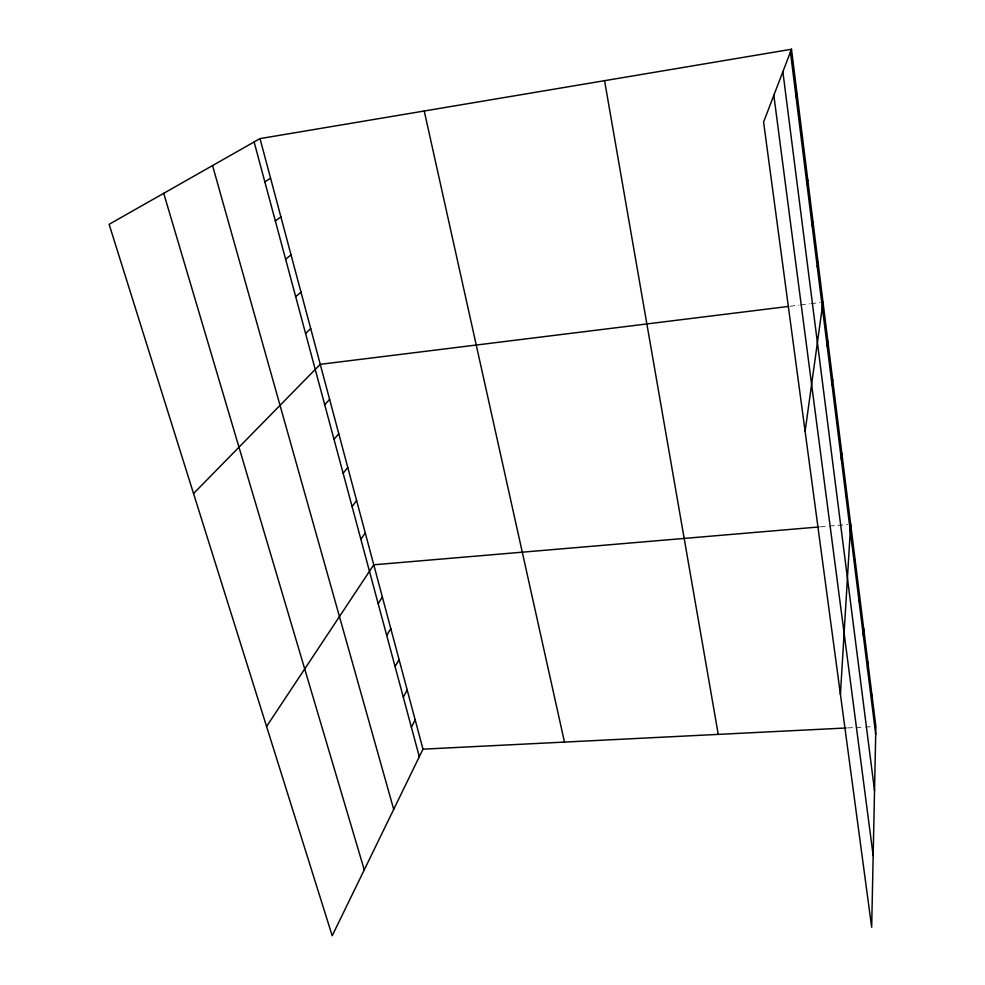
<?xml version="1.0" encoding="UTF-8"?>
<svg xmlns="http://www.w3.org/2000/svg" width="985" height="985" viewBox="0 0 985 985"><rect width="100%" height="100%" fill="white"/><g stroke="black" fill="none" stroke-linecap="round" stroke-linejoin="round"><path stroke-width="0.74" stroke-dasharray="4.92 3.69" d="M789.97 306.249L798.983 305.128M800.485 304.944L809.485 303.836M810.987 303.651L820 302.53M820.296 526.852L827.892 526.212M829.407 526.088L847.642 524.537M847.568 727.915L863.956 727.102M865.446 727.029L872.895 726.647"/><path stroke-width="1.48" d="M871.676 702.28L871.885 694.474M867.576 669.406L867.81 661.797M863.377 635.854L863.66 628.467M859.105 601.613L859.425 594.447M854.734 566.658L855.091 559.726M840.414 694.4L850.683 524.279M845.856 495.603L846.3 489.151M841.35 459.49L841.843 453.309M836.733 422.614L837.275 416.704M832.029 384.963L832.62 379.336M827.228 346.486L827.868 341.155M805.102 431.344L823.004 302.161M817.291 266.997L818.042 262.305M812.157 225.922L812.97 221.576M806.912 183.912L807.786 179.947M801.544 140.953L802.479 137.358M796.052 97.01L797.05 93.809M791.497 49.25L763.584 122.041L871.676 927.242L875.874 726.499L791.497 49.25L260.003 138.614L109.126 224.321L332.204 935.75L422.984 749.166L260.003 138.614M411.385 727.238L415.153 719.85M403.321 697.208L407.187 689.98M395.096 666.611L399.06 659.568M386.711 635.436L390.786 628.565M378.178 603.657L382.365 596.984M266.578 726.462L373.771 564.799L818.781 526.987M360.867 539.226L365.263 532.959M352.088 506.573L356.607 500.503M343.137 473.28L347.779 467.444M334.026 439.347L338.778 433.732M324.718 404.737L329.606 399.368M193.54 493.534L320.26 364.327L788.468 306.433M305.559 333.435L310.718 328.584M295.685 296.694L300.979 292.114M285.613 259.203L291.055 254.918M275.332 220.935L280.91 216.946M264.83 181.868L270.567 178.186M422.984 749.166L846.078 727.989M163.719 193.319L364.265 869.853M212.563 165.578L393.704 809.362M254.118 141.963L419.302 756.726M424.239 111.009L564.491 742.087M604.568 80.684L718.25 734.391M773.841 95.299L873.166 855.583M782.866 71.757L874.532 790.549M790.438 52.033L875.702 734.502"/></g></svg>
